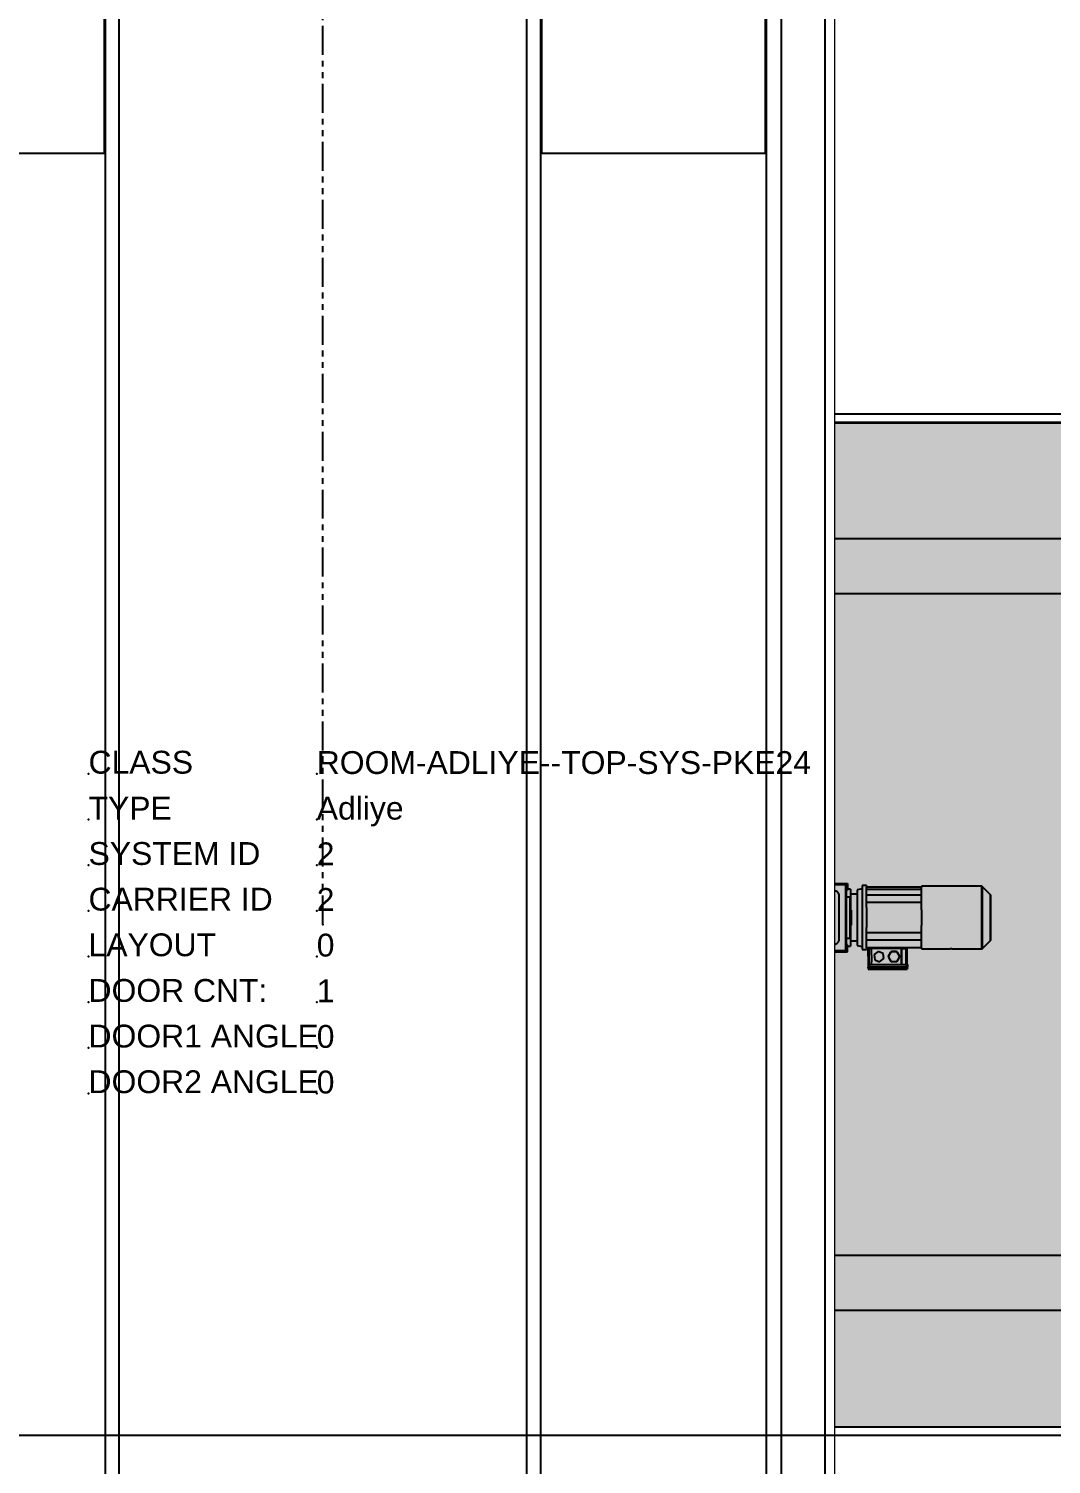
# Model space of a CAD drawing. Header units: millimetres. Extents: x 1005 to 7315, y -2950 to 6147.
# Drawn here: x 1897.4 to 2121.4, y -2468.5 to -2154 of the extents above; entities that cross this region are included whole.
import ezdxf

# ---------------------------------------------------------------- set-up
doc = ezdxf.new("R2010")
doc.units = ezdxf.units.MM
doc.set_wipeout_variables(frame=1)
doc.linetypes.add('PHANTOM', pattern=[12.7, 6.35, -1.27, 1.27, -1.27, 1.27, -1.27])
for name, color, linetype, true_color in [('PK24-SYS-ROOM', 8, 'Continuous', 0x808080), ('PK24E-COMP-PALLET', 132, 'Continuous', 0x00b7c8), ('PK24E-HELPER', 253, 'PHANTOM', 0xa1a1a1), ('PK24E-SYS-LIFT', 31, 'Continuous', 0xffcc5a)]:
    doc.layers.add(name, color=color, linetype=linetype, true_color=true_color)
doc.layers.add('PK24E-DATA', color=7, linetype='Continuous')
doc.layers.add('PK24E-TTARROW', color=20, linetype='Continuous', lineweight=20, true_color=0xf54b32)
doc.styles.get("Standard").update_dxf_attribs({"font": 'arial.ttf'})

# ---------------------------------------------------------------- blocks, each defined once
blk = doc.blocks.new('ELIFTTT-CHASIS--TOP-COMP-PKE24')
at = {"layer": 'PK24E-HELPER'}
blk.add_point((0, 167.5), dxfattribs=at)
at = {"layer": 'PK24E-SYS-LIFT'}
for p, q in [((249.75, 84.5), (68.85, 84.5)), ((81.39, 72.5), (249.75, 72.5)), ((108.63, 9), (114.95, 9)), ((114.75, 8.8), (108.64, 8.8)), ((114.4, 8.7), (108.65, 8.7)), ((112.38, 7.3), (108.76, 7.3)), ((113.01, 6.79), (112.59, 7.21)), ((113.1, -3.58), (113.1, 6.58)), ((114.6, -5.5), (114.6, 8.5)), ((114.75, -5.8), (114.75, 8.8)), ((114.95, 8), (114.75, 8)), ((114.95, 7.5), (114.75, 7.5)), ((114.95, 9), (114.95, 8)), ((114.95, 8), (114.95, 7.5)), ((115.6, 7.75), (114.95, 7.75)), ((115.6, 7.75), (115.6, 3.3)), ((117.1, 6.6), (115.6, 6.6)), ((118.2, 7.8), (117.1, 7.61)), ((117.1, 7.61), (117.1, -4.61)), ((119.1, 8.5), (118.2, 8.5)), ((118.2, 8.5), (118.2, -5.5)), ((119.1, 8.5), (119.1, 8.15)), ((119.1, 7.64), (119.1, 8.15)), ((131.2, 8.15), (119.1, 8.15)), ((119.1, 7.64), (119.1, 7.62)), ((119.1, 6.42), (119.1, 7.62)), ((131.2, 7.62), (119.1, 7.62)), ((119.1, 4.82), (119.1, 6.42)), ((131.2, 6.42), (119.1, 6.42)), ((144.33, 8.37), (131.2, 8.37)), ((131.2, 8.37), (131.2, 8.15)), ((131.2, 7.62), (131.2, 8.15)), ((131.2, 6.42), (131.2, 7.62)), ((131.2, 4.82), (131.2, 6.42)), ((144.33, 8.37), (144.33, 6.36)), ((144.33, 6.36), (144.33, -5.37)), ((146.2, 6.58), (144.47, 8.31)), ((144.47, 8.31), (144.47, 6.32)), ((144.47, 6.32), (144.47, -5.31)), ((146.2, 6.58), (146.2, 5.09)), ((146.26, -3.44), (146.26, 6.44)), ((146.26, 6.43), (146.26, -3.43)), ((146.3, -3.35), (146.3, 6.35)), ((115.45, 6), (114.75, 6)), ((115.45, 6), (115.45, -3)), ((115.6, 1.5), (115.6, 3.3)), ((119.1, 3.69), (119.1, 4.82)), ((131.2, 4.82), (119.1, 4.82)), ((119.1, 3.69), (119.1, -0.69)), ((131.2, 3.22), (131.2, 4.82)), ((131.2, 3.22), (131.2, -0.22)), ((146.2, 5.09), (146.2, -3.58)), ((115.8, 3.13), (115.6, 3.13)), ((115.6, -0.3), (115.6, 1.5)), ((115.8, -0.13), (115.8, 3.13)), ((114.75, -3), (115.45, -3)), ((115.6, -0.13), (115.8, -0.13)), ((115.6, -0.3), (115.6, -4.75)), ((119.1, -1.82), (119.1, -0.69)), ((119.1, -1.82), (119.1, -1.82)), ((131.2, -1.82), (119.1, -1.82)), ((119.1, -3.44), (119.1, -1.82)), ((131.2, -1.82), (131.2, -0.22)), ((131.2, -3.44), (131.2, -1.82)), ((108.83, -6), (114.95, -6)), ((108.85, -5.7), (114.4, -5.7)), ((114.75, -5.8), (108.85, -5.8)), ((108.92, -4.3), (112.38, -4.3)), ((112.59, -4.21), (113.01, -3.79)), ((114.95, -4.5), (114.75, -4.5)), ((114.95, -5), (114.75, -5)), ((114.95, -5), (114.95, -4.5)), ((114.95, -4.75), (115.6, -4.75)), ((114.95, -6), (114.95, -5)), ((115.6, -3.6), (117.1, -3.6)), ((117.1, -4.61), (118.2, -4.8)), ((118.2, -5.5), (119.1, -5.5)), ((119.1, -3.44), (119.1, -3.57)), ((131.2, -3.44), (119.1, -3.44)), ((119.1, -5.15), (119.1, -3.57)), ((119.1, -5.15), (119.1, -5.5)), ((131.2, -5.15), (119.1, -5.15)), ((119.5, -5.3), (119.5, -5.15)), ((119.7, -5.3), (119.5, -5.3)), ((119.53, -8.75), (119.5, -5.3)), ((119.7, -5.3), (119.7, -5.15)), ((119.72, -5.3), (119.7, -5.3)), ((119.72, -5.3), (120.15, -5.3)), ((119.73, -8.75), (119.72, -5.3)), ((126.81, -5.3), (120.15, -5.3)), ((120.15, -5.3), (120.15, -5.3)), ((120.15, -5.3), (120.2, -8.17)), ((120.15, -5.3), (120.2, -8.17)), ((121.68, -5.91), (120.76, -6.61)), ((121.68, -5.91), (120.76, -6.61)), ((121.68, -5.91), (121.68, -5.9)), ((122.75, -6.35), (121.68, -5.91)), ((122.75, -6.35), (121.68, -5.91)), ((123.94, -6.92), (124.42, -6.08)), ((124.42, -6.09), (123.94, -6.92)), ((124.42, -6.09), (124.42, -6.08)), ((124.65, -5.95), (125.61, -5.95)), ((124.65, -5.95), (124.65, -5.95)), ((125.61, -5.95), (124.65, -5.95)), ((125.61, -5.95), (125.61, -5.95)), ((125.84, -6.08), (126.32, -6.92)), ((125.84, -6.09), (125.84, -6.08)), ((126.32, -6.92), (125.84, -6.09)), ((126.76, -8.17), (126.81, -5.3)), ((126.81, -5.3), (126.76, -8.17)), ((126.81, -5.3), (126.81, -5.3)), ((126.81, -5.3), (127.84, -5.3)), ((127.83, -8.75), (127.84, -5.3)), ((127.86, -5.3), (127.84, -5.3)), ((127.86, -5.3), (127.86, -5.15)), ((128.06, -5.3), (127.86, -5.3)), ((128.03, -8.75), (128.06, -5.3)), ((128.06, -5.3), (128.06, -5.15)), ((131.2, -5.15), (131.2, -3.44)), ((131.2, -5.15), (131.2, -5.37)), ((131.2, -5.37), (137.47, -5.37)), ((137.79, -5.37), (144.33, -5.37)), ((144.47, -5.31), (146.2, -3.58)), ((119.48, -8.75), (119.49, -9.33)), ((119.71, -8.75), (119.48, -8.75)), ((119.71, -8.75), (119.71, -9.29)), ((119.71, -8.75), (127.85, -8.75)), ((119.71, -9.29), (127.85, -9.29)), ((120.2, -8.17), (120.2, -8.17)), ((120.2, -8.75), (120.2, -8.17)), ((120.2, -8.75), (120.2, -8.17)), ((120.2, -8.75), (120.2, -8.17)), ((120.76, -6.61), (120.76, -6.61)), ((120.76, -6.61), (120.91, -7.75)), ((120.91, -7.75), (121.98, -8.2)), ((121.98, -8.2), (122.9, -7.49)), ((122.9, -7.49), (122.75, -6.35)), ((122.75, -6.35), (122.75, -6.35)), ((122.9, -7.49), (122.75, -6.35)), ((122.9, -7.49), (122.9, -7.49)), ((123.93, -7.05), (123.93, -7.05)), ((123.94, -6.92), (123.94, -6.91)), ((123.94, -7.19), (124.42, -8.02)), ((124.65, -8.15), (125.61, -8.15)), ((125.84, -8.02), (126.32, -7.19)), ((126.32, -6.92), (126.32, -6.91)), ((126.33, -7.05), (126.33, -7.05)), ((126.76, -8.17), (126.76, -8.17)), ((126.76, -8.17), (126.76, -8.17)), ((126.76, -8.75), (126.76, -8.17)), ((126.76, -8.75), (126.76, -8.17)), ((126.76, -8.17), (126.76, -8.75)), ((127.85, -8.75), (127.85, -9.29)), ((128.08, -8.75), (127.85, -8.75)), ((128.08, -8.75), (128.07, -9.33)), ((119.49, -9.5), (119.59, -9.5)), ((119.49, -9.5), (119.5, -9.68)), ((119.5, -9.68), (119.5, -9.75)), ((119.5, -9.68), (128.06, -9.68)), ((119.5, -9.75), (119.5, -9.8)), ((119.5, -9.75), (128.06, -9.75)), ((119.5, -9.8), (128.06, -9.8)), ((119.59, -9.5), (127.97, -9.5)), ((127.97, -9.5), (119.59, -9.5)), ((119.59, -9.5), (119.59, -9.5)), ((127.97, -9.5), (128.07, -9.5)), ((127.97, -9.5), (127.97, -9.5)), ((128.07, -9.5), (128.06, -9.68)), ((128.06, -9.68), (128.06, -9.75)), ((128.06, -9.75), (128.06, -9.8)), ((249.75, -72.5), (81.39, -72.5)), ((68.85, -84.5), (171.2, -84.5))]:
    blk.add_line(p, q, dxfattribs=at)
at = {"layer": 'PK24E-SYS-LIFT', "flags": 128}
for points in [[(119.49, -9.5), (119.49, -9.42), (119.49, -9.33)], [(128.07, -9.5), (128.07, -9.42), (128.07, -9.33)]]:
    blk.add_lwpolyline(points, dxfattribs=at)
at = {"layer": 'PK24E-SYS-LIFT'}
for radius in [109, 60]:
    blk.add_circle((0, 0), radius, dxfattribs=at)
for centre, radius, start, end in [((112.38, 7), 0.3, 45, 90), ((112.8, 6.58), 0.3, 0, 45), ((114.4, 8.5), 0.2, 0, 90), ((144.33, 8.17), 0.2, 45, 90), ((146.06, 6.44), 0.2, 0, 45), ((146.19, 6.35), 0.11, 0, 50.4877), ((115.4, 3.3), 0.2, 0, 75.5225), ((115.4, -0.3), 0.2, 284.4775, 0), ((112.38, -4), 0.3, 270, 315), ((112.8, -3.58), 0.3, 315, 0), ((114.4, -5.5), 0.2, 270, 0), ((137.63, -12.31), 6.94, 88.6726, 91.3112), ((144.33, -5.17), 0.2, 270, 315), ((146.06, -3.44), 0.2, 315, 0), ((146.19, -3.35), 0.11, 309.5123, 0), ((119.56, -9.5), 0.0322, 1.5298, 3.1054), ((127.94, -9.5), 0.0274, 357.5302, 359.3787)]:
    blk.add_arc(centre, radius, start, end, dxfattribs=at)
for centre, major_axis, ratio, start_param, end_param in [((125.13, -7.05), (1.2, 0), 0.999924, 1.981934, 2.206856), ((125.13, -7.05), (1.2, 0), 0.999924, 0.934737, 1.159658), ((114.79, 16.33), (18.71, -18.48), 0.975618, 5.661152, 5.669909), ((125.13, -7.05), (1.2, 0), 0.999924, 3.029132, 3.254054), ((125.13, -7.05), (1.2, 0), 0.999924, 4.076329, 4.301251), ((125.13, -7.05), (1.2, 0), 0.999924, 5.123527, 5.348449), ((125.13, -7.05), (1.2, 0), 0.999924, 6.170724, 6.395646), ((132.77, 16.33), (18.71, 18.48), 0.975618, 3.754869, 3.763626)]:
    blk.add_ellipse(centre, major_axis=major_axis, ratio=ratio, start_param=start_param, end_param=end_param, dxfattribs=at)
for points, knots in [([(120.2, -8.17), (120.2, -8.17), (120.2, -8.17), (120.2, -8.17), (120.2, -8.17), (120.2, -8.17), (120.2, -8.17)], [0, 0, 0, 0, 0.043511, 0.220779, 0.610768, 1, 1, 1, 1]), ([(119.59, -9.5), (119.59, -9.5), (119.59, -9.5), (119.59, -9.5), (119.59, -9.5)], [0, 0, 0, 0, 0.942376, 1, 1, 1, 1]), ([(127.97, -9.5), (127.97, -9.5), (127.97, -9.5), (127.97, -9.5), (127.97, -9.5)], [0, 0, 0, 0, 0.058671, 1, 1, 1, 1])]:
    blk.add_open_spline(points, degree=3, knots=knots, dxfattribs=at)
blk = doc.blocks.new('ELIFTTT-TT--TOP-COMP-PKE24')
at = {"layer": 'PK24E-SYS-LIFT'}
for p, q in [((-18.75, 89.5), (-18.75, 84.5)), ((-11.25, 89.5), (-18.75, 89.5)), ((-11.25, 84.5), (-11.25, 89.5)), ((-3.6, 89.5), (-3.6, 84.5)), ((-3.6, 89.5), (-3.58, 89.5)), ((-3.58, 89.5), (-3.58, 84.5)), ((-0.17, 89.5), (-3.58, 89.5)), ((-0.17, 84.5), (-0.17, 89.5)), ((-0.17, 89.5), (0.17, 89.5)), ((0.17, 89.5), (0.17, 84.5)), ((3.58, 89.5), (0.17, 89.5)), ((3.58, 84.5), (3.58, 89.5)), ((3.58, 89.5), (3.6, 89.5)), ((3.6, 84.5), (3.6, 89.5)), ((11.25, 89.5), (11.25, 84.5)), ((18.75, 89.5), (11.25, 89.5)), ((18.75, 84.5), (18.75, 89.5)), ((230.5, 84.5), (-230.5, 84.5)), ((77.6, 74.5), (-77.6, 74.5)), ((77.6, -74.5), (77.6, 74.5)), ((220.5, 74.5), (87.6, 74.5)), ((87.6, 74.5), (87.6, -74.5)), ((98.42, 7.96), (96.92, 7.8)), ((96.92, 7.8), (96.92, 7.7)), ((96.92, 7.7), (96.92, 7.29)), ((96.92, 7.29), (96.92, 6.04)), ((98.42, 5.5), (98.42, 8.05)), ((98.42, 8.05), (111.02, 8.05)), ((98.52, 8.79), (98.52, 8.05)), ((98.82, 8.79), (98.52, 8.79)), ((98.82, 8.05), (98.82, 8.79)), ((98.82, 8.79), (110.62, 8.79)), ((111.32, 6.75), (99.67, 6.75)), ((110.62, 8.79), (110.62, 8.05)), ((110.92, 8.79), (110.62, 8.79)), ((110.92, 8.05), (110.92, 8.79)), ((111.02, 6.75), (111.02, 8.05)), ((111.32, 4.25), (111.32, 6.75)), ((96.92, 5.5), (96.62, 5.5)), ((96.62, 5.5), (96.62, 0)), ((96.92, 6.04), (96.92, 4.93)), ((96.92, 4.93), (96.92, 2.77)), ((98.42, -11.5), (98.42, 5.5)), ((99.67, 4.25), (111.32, 4.25)), ((104.72, -10.25), (104.72, 4.25)), ((105.72, -10.25), (105.72, 4.25)), ((111.02, -10.25), (111.02, 4.25)), ((112.82, 6.1), (111.32, 6.1)), ((112.82, 0), (112.82, 6.1)), ((-59.96, 2.25), (-77.6, 2.25)), ((77.6, 2.25), (59.96, 2.25)), ((96.42, 2.25), (87.6, 2.25)), ((96.62, 2.75), (96.52, 2.75)), ((96.52, 2.75), (96.52, -2.75)), ((96.62, 0), (96.62, -5.5)), ((96.92, 2.77), (96.92, 1.25)), ((96.92, 1.25), (96.92, 0)), ((96.92, 0), (96.92, -1.25)), ((112.92, 2.75), (112.82, 2.75)), ((112.82, -6.1), (112.82, 0)), ((112.92, -2.75), (112.92, 2.75)), ((220, 2.25), (113.02, 2.25)), ((-77.6, -2.25), (-59.96, -2.25)), ((59.96, -2.25), (77.6, -2.25)), ((87.6, -2.25), (96.42, -2.25)), ((96.52, -2.75), (96.62, -2.75)), ((96.92, -1.25), (96.92, -2.77)), ((96.92, -2.77), (96.92, -4.29)), ((112.82, -2.75), (112.92, -2.75)), ((113.02, -2.25), (220, -2.25)), ((96.62, -5.5), (96.92, -5.5)), ((96.92, -4.29), (98.42, -4.37)), ((96.92, -5.04), (96.92, -4.29)), ((96.92, -7.96), (96.92, -5.04)), ((97.52, -5.07), (96.92, -5.04)), ((97.52, -5.93), (97.52, -5.07)), ((97.52, -7.65), (97.52, -5.93)), ((111.02, -6.1), (112.82, -6.1)), ((117.72, -5.1), (116.42, -5.1)), ((116.42, -24.3), (116.42, -5.1)), ((117.72, -5.1), (137.72, -5.1)), ((117.72, -5.1), (117.72, -5.87)), ((117.72, -6.6), (117.72, -5.87)), ((153.04, -5.05), (137.72, -5.05)), ((137.72, -5.05), (137.72, -5.1)), ((137.72, -5.82), (137.72, -5.1)), ((137.72, -5.82), (137.72, -6.6)), ((155.72, -7.73), (153.04, -5.05)), ((153.04, -24.35), (153.04, -5.05)), ((96.92, -7.96), (97.52, -8.02)), ((98.42, -7.59), (97.52, -7.65)), ((112.52, -6.7), (111.02, -6.7)), ((112.52, -22.7), (112.52, -6.7)), ((114.62, -7.49), (112.52, -7.49)), ((116.42, -6.41), (114.62, -6.41)), ((114.62, -6.41), (114.62, -7.49)), ((114.62, -22.99), (114.62, -6.41)), ((114.62, -14.7), (114.62, -7.49)), ((117.72, -6.6), (137.72, -6.6)), ((117.72, -9.47), (117.72, -6.6)), ((137.72, -9.38), (137.72, -6.6)), ((137.72, -9.38), (137.72, -10.92)), ((155.72, -21.67), (155.72, -7.73)), ((98.42, -13.65), (98.42, -11.5)), ((111.32, -10.25), (99.67, -10.25)), ((111.32, -10.25), (111.32, -12.75)), ((117.72, -10.92), (117.72, -9.47)), ((137.72, -10.92), (117.72, -10.92)), ((117.72, -10.92), (117.72, -14.7)), ((137.72, -13.72), (137.72, -10.92)), ((97.52, -13.45), (98.42, -13.54)), ((98.42, -13.65), (98.42, -14.92)), ((104.72, -15.45), (98.42, -13.65)), ((98.42, -15.5), (98.42, -14.92)), ((98.42, -15.5), (98.62, -15.55)), ((98.62, -15.55), (104.72, -17.18)), ((98.62, -19.04), (98.62, -15.55)), ((99.67, -12.75), (111.32, -12.75)), ((104.72, -14.4), (104.72, -12.75)), ((104.72, -14.4), (105.72, -14.4)), ((104.72, -22.75), (104.72, -14.4)), ((105.72, -14.4), (105.72, -12.75)), ((105.72, -22.75), (105.72, -14.4)), ((105.72, -14.4), (111.02, -14.4)), ((111.02, -14.4), (111.02, -12.75)), ((111.02, -22.55), (111.02, -14.4)), ((114.62, -21.91), (114.62, -14.7)), ((117.72, -14.7), (117.72, -18.48)), ((137.72, -13.72), (137.72, -15.68)), ((137.72, -18.48), (137.72, -15.68)), ((117.72, -18.48), (137.72, -18.48)), ((117.72, -19.93), (117.72, -18.48)), ((137.72, -18.48), (137.72, -20.02)), ((98.62, -20.56), (98.62, -19.04)), ((98.62, -20.77), (98.62, -20.56)), ((99.72, -21.96), (104.72, -22.4)), ((112.52, -21.91), (114.62, -21.91)), ((114.62, -21.91), (114.62, -22.99)), ((117.72, -21.45), (117.72, -19.93)), ((117.72, -22.3), (117.72, -21.45)), ((137.72, -21.45), (117.72, -21.45)), ((137.72, -21.45), (137.72, -20.02)), ((137.72, -21.45), (137.72, -22.37)), ((153.04, -24.35), (155.72, -21.67)), ((104.72, -22.95), (104.72, -22.75)), ((104.72, -22.75), (105.72, -22.75)), ((104.72, -22.95), (105.72, -22.95)), ((105.72, -22.55), (111.02, -22.55)), ((105.72, -22.75), (111.02, -22.75)), ((105.72, -22.95), (105.72, -22.75)), ((111.02, -22.75), (111.02, -22.55)), ((111.02, -22.7), (112.52, -22.7)), ((114.62, -22.99), (116.42, -22.99)), ((116.42, -24.3), (117.72, -24.3)), ((117.72, -22.3), (117.72, -24.3)), ((137.72, -24.3), (117.72, -24.3)), ((118.31, -29.45), (118.31, -24.3)), ((118.61, -29.45), (118.61, -24.3)), ((129.61, -29.45), (129.61, -24.3)), ((129.91, -29.45), (129.91, -24.3)), ((137.72, -24.3), (137.72, -22.37)), ((137.72, -24.3), (137.72, -24.35)), ((137.72, -24.35), (148.38, -24.35)), ((148.87, -24.35), (148.38, -24.35)), ((148.87, -24.35), (153.04, -24.35)), ((118.61, -29.45), (118.31, -29.45)), ((129.61, -29.45), (118.61, -29.45)), ((129.91, -29.45), (129.61, -29.45)), ((-77.6, -74.5), (77.6, -74.5)), ((87.6, -74.5), (220.5, -74.5)), ((230.5, -84.5), (-230.5, -84.5)), ((-18.75, -84.5), (-18.75, -89.5)), ((-11.25, -89.5), (-11.25, -84.5)), ((-3.6, -84.5), (-3.6, -89.5)), ((-3.58, -84.5), (-3.58, -89.5)), ((-0.17, -89.5), (-0.17, -84.5)), ((0.17, -84.5), (0.17, -89.5)), ((3.58, -89.5), (3.58, -84.5)), ((3.6, -89.5), (3.6, -84.5)), ((11.25, -84.5), (11.25, -89.5)), ((18.75, -89.5), (18.75, -84.5)), ((-11.25, -89.5), (-18.75, -89.5)), ((-3.58, -89.5), (-3.6, -89.5)), ((-0.17, -89.5), (-3.58, -89.5)), ((0.17, -89.5), (-0.17, -89.5)), ((3.58, -89.5), (0.17, -89.5)), ((3.6, -89.5), (3.58, -89.5)), ((18.75, -89.5), (11.25, -89.5))]:
    blk.add_line(p, q, dxfattribs=at)
blk.add_circle((100.47, -19.8), 2, dxfattribs=at)
for centre, radius, start, end in [((0, 0), 109, 50.8258, 129.1742), ((0, 0), 109, 4.6242, 36.518), ((0, 0), 60, 2.1491, 177.8509), ((99.67, 5.5), 1.25, 90, 180), ((99.67, 5.5), 1.25, 180, 270), ((99.77, 5.5), 0.6, 0, 180), ((99.77, 5.5), 0.6, 180, 0), ((109.97, 5.5), 0.6, 0, 180), ((109.97, 5.5), 0.6, 180, 0), ((96.52, 2.65), 0.1, 90, 180), ((112.92, 2.65), 0.1, 0, 90), ((0, 0), 60, 182.1491, 270), ((0, 0), 60, 270, 357.8509), ((96.52, -2.65), 0.1, 180, 270), ((112.92, -2.65), 0.1, 270, 0), ((99.67, -11.5), 1.25, 90, 180), ((99.67, -11.5), 1.25, 180, 270), ((99.77, -11.5), 0.6, 0, 180), ((99.77, -11.5), 0.6, 180, 0), ((109.97, -11.5), 0.6, 0, 180), ((109.97, -11.5), 0.6, 180, 0), ((100.47, -19.8), 2, 202.3316, 157.6684), ((100.47, -19.8), 2, 157.6684, 202.3316), ((99.82, -20.77), 1.2, 180, 265), ((0, 0), 109, 323.482, 347.9529), ((0, 0), 109, 230.8258, 309.1742)]:
    blk.add_arc(centre, radius, start, end, dxfattribs=at)
for points, knots in [([(96.42, 0), (96.42, 0.17), (96.42, 0.52), (96.42, 1.02), (96.42, 1.48), (96.42, 1.89), (96.42, 2.22), (96.42, 2.46), (96.42, 2.62), (96.42, 2.64), (96.42, 2.65)], [0, 0, 0, 0, 0.125, 0.25, 0.375, 0.5, 0.625, 0.75, 0.875, 1, 1, 1, 1]), ([(113.02, -2.65), (113.02, -2.64), (113.02, -2.62), (113.02, -2.46), (113.02, -2.22), (113.02, -1.89), (113.02, -1.48), (113.02, -1.02), (113.02, -0.52), (113.02, 0), (113.02, 0.52), (113.02, 1.02), (113.02, 1.48), (113.02, 1.89), (113.02, 2.22), (113.02, 2.46), (113.02, 2.62), (113.02, 2.64), (113.02, 2.65)], [0, 0, 0, 0, 0.0625, 0.125, 0.1875, 0.25, 0.3125, 0.375, 0.4375, 0.5, 0.5625, 0.625, 0.6875, 0.75, 0.8125, 0.875, 0.9375, 1, 1, 1, 1]), ([(96.42, -2.65), (96.42, -2.64), (96.42, -2.62), (96.42, -2.46), (96.42, -2.22), (96.42, -1.89), (96.42, -1.48), (96.42, -1.02), (96.42, -0.52), (96.42, -0.17), (96.42, 0)], [0, 0, 0, 0, 0.125, 0.25, 0.375, 0.5, 0.625, 0.75, 0.875, 1, 1, 1, 1]), ([(97.52, -7.65), (97.52, -7.81), (97.52, -8.13), (97.52, -8.66), (97.52, -9.21), (97.52, -9.6), (97.52, -9.79)], [0, 0, 0, 0, 0.25, 0.5, 0.75, 1, 1, 1, 1]), ([(97.52, -9.79), (97.52, -9.96), (97.52, -10.31), (97.52, -10.82), (97.52, -11.3), (97.52, -11.76), (97.52, -12.18), (97.52, -12.55), (97.52, -12.87), (97.52, -13.12), (97.52, -13.31), (97.52, -13.41), (97.52, -13.46), (97.52, -13.45), (97.52, -13.45)], [0, 0, 0, 0, 0.09042, 0.180841, 0.271261, 0.361682, 0.452102, 0.542523, 0.632943, 0.723363, 0.813784, 0.904205, 0.994625, 1, 1, 1, 1]), ([(148.38, -24.35), (148.39, -24.35), (148.39, -24.35), (148.43, -24.35), (148.49, -24.35), (148.57, -24.35), (148.65, -24.35), (148.73, -24.35), (148.8, -24.35), (148.85, -24.35), (148.86, -24.35), (148.87, -24.35), (148.87, -24.35)], [0, 0, 0, 0, 0.106795, 0.213596, 0.320503, 0.427754, 0.535474, 0.643625, 0.75192, 0.859858, 0.967037, 1, 1, 1, 1])]:
    blk.add_open_spline(points, degree=3, knots=knots, dxfattribs=at)
blk = doc.blocks.new('*U9')
blk.add_wipeout([(-262.27, 110), (262.27, 110), (267.5, 96.99), (267.5, -96.99), (262.27, -110), (-262.27, -110), (-267.5, -96.99), (-267.5, 96.99)])
at = {"layer": 'PK24E-COMP-PALLET'}
for p, q in [((262.27, 110), (-262.27, 110)), ((249.45, 100.42), (-249.45, 100.42)), ((249.45, 97.11), (-249.45, 97.11)), ((249.45, 47.67), (-249.45, 47.67)), ((249.45, 44.65), (-249.45, 44.65)), ((249.45, -44.65), (-249.45, -44.65)), ((249.45, -47.67), (-249.45, -47.67)), ((249.45, -97.11), (-249.45, -97.11)), ((249.45, -100.42), (-249.45, -100.42)), ((262.27, -110), (-262.27, -110))]:
    blk.add_line(p, q, dxfattribs=at)
at = {"layer": 'PK24E-HELPER'}
blk.add_point((0, 0), dxfattribs=at)
blk = doc.blocks.new('*U10')
for p in [(0, 0), (50, 0), (0, -10), (0, -10), (50, -10), (50, -10), (0, -20), (0, -20), (50, -20), (50, -20), (0, -30), (0, -30), (50, -30), (50, -30), (0, -40), (50, -40)]:
    blk.add_point(p)
blk = doc.blocks.new('TTARROW---TOP-DECOR-PK24')
at = {"layer": 'PK24E-TTARROW'}
for points in [[(0, 90), (0, 80), (-32.49, 89.27), (0, 110), (0, 100, -0.763437), (50.85, -86.11), (61.06, -72.77), (52.06, -73.42, 0.73095)], [(0, -90), (0, -80), (32.49, -89.27), (0, -110), (0, -100, -0.763437), (-50.85, 86.11), (-61.06, 72.77), (-52.06, 73.42, 0.73095)]]:
    blk.add_lwpolyline(points, format="xyb", close=True, dxfattribs=at)
blk = doc.blocks.new('ELIFTTT---TOP-SYS-PKE24')
for name in ['ELIFTTT-CHASIS--TOP-COMP-PKE24', 'ELIFTTT-TT--TOP-COMP-PKE24']:
    blk.add_blockref(name, (0, 0))
blk.add_blockref('*U9', (0, 0))
blk.add_blockref('TTARROW---TOP-DECOR-PK24', (0, 0))
at = {"layer": 'PK24E-DATA'}
blk.add_blockref('*U10', (-46.53, 12.51), dxfattribs=at)
at = {"layer": 'PK24E-DATA', "char_height": 5, "attachment_point": 7}
for s, width, insert in [('CLASS', 42.8552, (-46.53, 12.51)), ('LAYOUT', 42.8552, (-46.53, 2.51)), ('SYSTEM', 42.8552, (-46.53, -7.49)), ('ID', 42.8552, (-46.53, -17.49)), ('CONN. CARS.', 47.9389, (-46.53, -27.49))]:
    blk.add_mtext_dynamic_manual_height_columns(s, width=width, gutter_width=17.5, heights=[0], dxfattribs=dict(at, insert=insert))
at = {"layer": 'PK24E-DATA'}
for tag, p in [('COMP_TYPE', (3.47, 12.51)), ('LAYOUT_ID', (3.47, 2.51)), ('SYSTEM_ID', (3.47, -7.49)), ('CARRIER_ID', (3.47, -17.49)), ('CON_CARS', (3.47, -27.49))]:
    blk.add_attdef(tag, p, '', height=5, dxfattribs=at)
blk = doc.blocks.new('*U71')
at = {"layer": 'PK24E-COMP-PALLET'}
for p, q in [((168.92, 47.89), (168.92, 96.89)), ((249.45, 47.67), (-249.45, 47.67)), ((249.45, 47.89), (168.92, 47.89)), ((249.45, 44.65), (-249.45, 44.65)), ((249.45, -44.65), (-249.45, -44.65)), ((249.45, -47.67), (-249.45, -47.67)), ((168.92, -96.89), (168.92, -47.89)), ((249.45, -47.89), (168.92, -47.89)), ((249.45, -97.11), (-249.45, -97.11)), ((249.45, -96.89), (168.92, -96.89)), ((249.45, -100.42), (-249.45, -100.42)), ((262.27, -110), (-262.27, -110))]:
    blk.add_line(p, q, dxfattribs=at)
at = {"layer": 'PK24E-HELPER'}
blk.add_point((0, 0), dxfattribs=at)
blk = doc.blocks.new('*U72')
for p in [(0, 75.94), (50, 75.94), (0, 65.94), (0, 65.94), (50, 65.94), (50, 65.94), (0, 55.94), (0, 55.94), (50, 55.94), (50, 55.94), (0, 45.94), (0, 45.94), (50, 45.94), (50, 45.94), (0, 35.94), (0, 35.94), (50, 35.94), (50, 35.94), (0, 25.94), (0, 25.94), (50, 25.94), (50, 25.94), (0, 15.94), (0, 15.94), (50, 15.94), (50, 15.94), (0, 5.94), (50, 5.94)]:
    blk.add_point(p)
blk = doc.blocks.new('ROOM-ADLIYE--TOP-SYS-PKE24')
at = {"layer": 'PK24-SYS-ROOM'}
blk.add_lwpolyline([(-274.25, 111.86), (274.01, 111.86), (274.01, 154.5), (311, 154.5), (311, 252.11), (311, 349.72), (-294, 349.72), (-294, 252.11), (-294, 154.5), (-274.25, 154.5)], close=True, dxfattribs=at)
blk.add_lwpolyline([(-110, 262.27), (-96.99, 267.5), (96.99, 267.5), (110, 262.27), (110, -262.27), (96.99, -267.5), (-96.99, -267.5), (-110, -262.27), (-110, 262.27)], dxfattribs=at)
blk.add_wipeout([(111.88, -110.14), (287, -110.14), (287, 109.86), (111.88, 109.86)]).dxf.layer = 'PK24-SYS-ROOM'
h = blk.add_hatch(dxfattribs=at)
h.set_pattern_fill('ANGLE', color=256)
h.set_pattern_definition([(0, (0, 0), (0, 6.985), [5.08, -1.905]), (90, (0, 0), (-6.985, 4e-16), [5.08, -1.905])])
h.paths.add_polyline_path([(289.01, -110.14), (-289.25, -110.14), (-289.25, 109.86), (289.01, 109.86)])
for points in [[(-112, 263.62), (-97.37, 269.5), (97.37, 269.5), (112, 263.62), (112, -263.62), (97.37, -269.5), (-97.37, -269.5), (-112, -263.62)], [(289.01, -110.14), (-289.25, -110.14), (-289.25, 109.86), (289.01, 109.86)]]:
    blk.add_lwpolyline(points, close=True, dxfattribs=at)
blk.add_blockref('ELIFTTT-CHASIS--TOP-COMP-PKE24', (0, 0), dxfattribs=at)
blk.add_wipeout([(-112, 263.62), (-97.37, 269.5), (97.37, 269.5), (112, 263.62), (112, -263.62), (97.37, -269.5), (-97.37, -269.5), (-112, -263.62)]).dxf.layer = 'PK24-SYS-ROOM'
blk.add_lwpolyline([(-274.25, -111.86), (274.01, -111.86), (274.01, -154.5), (311, -154.5), (311, -252.11), (311, -349.72), (-294, -349.72), (-294, -252.11), (-294, -154.5), (-274.25, -154.5)], close=True, dxfattribs=at)
at = {"layer": 'PK24E-HELPER'}
blk.add_line((0, 0), (0, 524.72), dxfattribs=at)
blk.add_circle((-0.12, -0.14), 284.63, dxfattribs=at)
at = {"layer": 'PK24-SYS-ROOM', "rotation": 90}
blk.add_blockref('*U71', (0, 0), dxfattribs=at)
at = {"layer": 'PK24E-DATA'}
blk.add_blockref('*U72', (-51.32, -42.97), dxfattribs=at)
at = {"layer": 'PK24E-DATA', "char_height": 5, "attachment_point": 7}
for s, width, insert in [('CLASS', 50, (-51.32, 32.97)), ('TYPE', 50, (-51.32, 22.97)), ('SYSTEM ID', 50, (-51.32, 12.97)), ('CARRIER ID', 50, (-51.32, 2.97)), ('LAYOUT', 50, (-51.32, -7.03)), ('DOOR CNT:', 78.7047, (-51.32, -17.03)), ('DOOR1 ANGLE', 61.9979, (-51.32, -27.03)), ('DOOR2 ANGLE', 62.9923, (-51.32, -37.03))]:
    blk.add_mtext_dynamic_manual_height_columns(s, width=width, gutter_width=50, heights=[0], dxfattribs=dict(at, insert=insert))
at = {"layer": 'PK24E-DATA'}
for tag, p in [('COMP_TYPE', (-1.32, 32.97)), ('ROOM_TYPE', (-1.32, 22.97)), ('SYSTEM_ID', (-1.32, 12.97)), ('CARRIER_ID', (-1.32, 2.97)), ('LAYOUT_ID', (-1.32, -7.03)), ('DOOR_COUNT', (-1.32, -17.03)), ('DOOR1_ANGLE', (-1.32, -27.03))]:
    blk.add_attdef(tag, p, '', height=5, dxfattribs=at)
at = {"layer": 'PK24E-DATA', "flags": 8}
blk.add_attdef('DOOR2_ANGLE', (-1.32, -37.03), '', height=5, dxfattribs=at)

msp = doc.modelspace()

# ---------------------------------------------------------------- block references
msp.add_blockref('ELIFTTT---TOP-SYS-PKE24', (1961.836, -2350.223)).add_auto_attribs({'COMP_TYPE': 'ELIFTTT---TOP-SYS-PKE24', 'LAYOUT_ID': '0', 'SYSTEM_ID': '2', 'CARRIER_ID': '2'})

# ---------------------------------------------------------------- next in the draw order: block references
ref = msp.add_blockref('ROOM-ADLIYE--TOP-SYS-PKE24', (1961.836, -2350.223))
ref.add_attrib('DOOR2_ANGLE', '0', (1960.513, -2387.256), dxfattribs={"layer": 'PK24E-DATA', "height": 5})
ref.add_attrib('DOOR1_ANGLE', '0', (1960.513, -2377.256), dxfattribs={"layer": 'PK24E-DATA', "height": 5})
ref.add_attrib('DOOR_COUNT', '1', (1960.513, -2367.256), dxfattribs={"layer": 'PK24E-DATA', "height": 5})
ref.add_attrib('ROOM_TYPE', 'Adliye', (1960.513, -2327.256), dxfattribs={"layer": 'PK24E-DATA', "height": 5})
ref.add_attrib('CARRIER_ID', '2', (1960.513, -2347.256), dxfattribs={"layer": 'PK24E-DATA', "height": 5})
ref.add_attrib('SYSTEM_ID', '2', (1960.513, -2337.256), dxfattribs={"layer": 'PK24E-DATA', "height": 5})
ref.add_attrib('LAYOUT_ID', '0', (1960.513, -2357.256), dxfattribs={"layer": 'PK24E-DATA', "height": 5})
ref.add_attrib('COMP_TYPE', 'ROOM-ADLIYE--TOP-SYS-PKE24', (1960.513, -2317.256), dxfattribs={"layer": 'PK24E-DATA', "height": 5})

doc.saveas('drawing.dxf')
